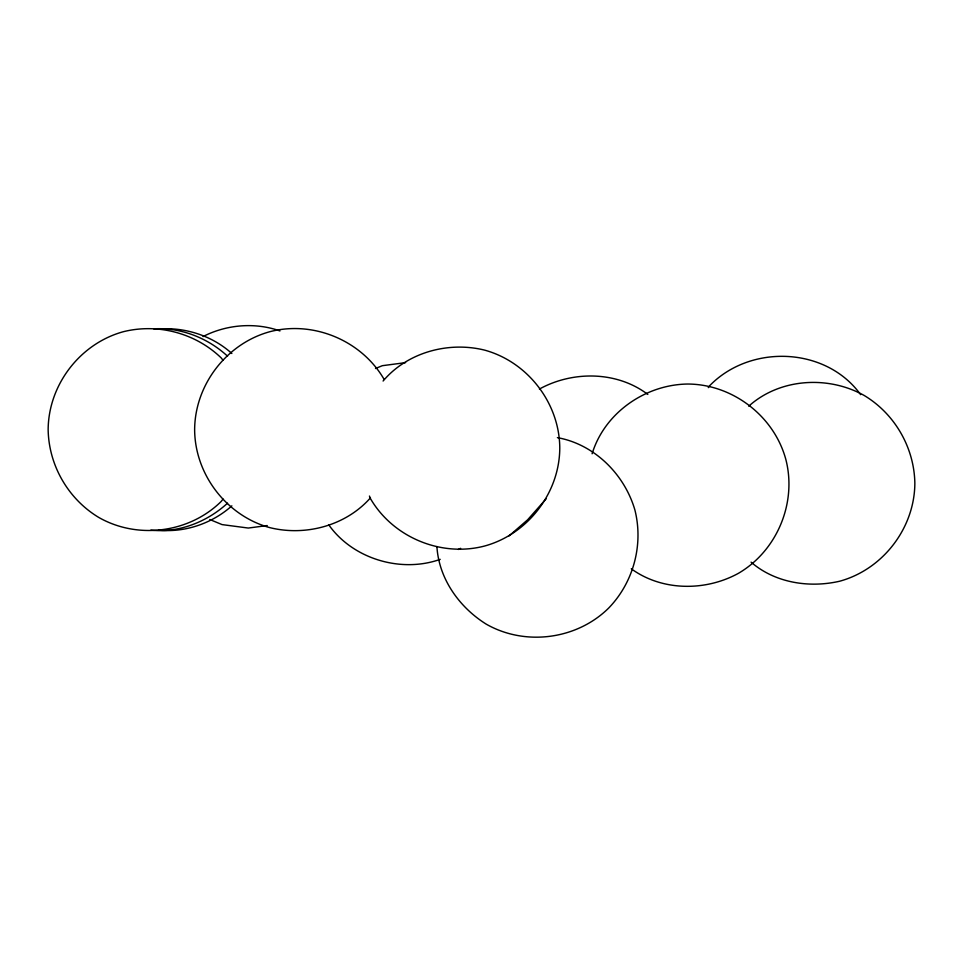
<?xml version="1.0" encoding="UTF-8"?>
<svg xmlns="http://www.w3.org/2000/svg" width="963" height="963" viewBox="0 0 963 963"><rect width="100%" height="100%" fill="white"/><g stroke="black" fill="none" stroke-linecap="round" stroke-linejoin="round"><path stroke-width="1.44" d="M369.431 496.053L370.55 498.774C393.181 537.474 441.259 557.384 484.618 546.021C527.856 534.176 559.539 492.9 559.78 448.072C559.539 403.244 527.856 361.968 484.618 350.123C448.457 341.191 407.361 352.265 383.093 381.035M592.113 453.766C604.595 412.778 645.415 384.514 687.811 384.032C732.65 384.285 773.927 415.956 785.772 459.195C797.123 502.566 777.213 550.631 738.525 573.262C705.518 591.451 662.123 591.258 631.283 568.796M223.055 499.051L221.261 501.386C189.386 532.9 137.805 539.689 98.852 517.492C68.229 499.123 48.752 465.382 48.15 429.679C48.403 384.839 80.073 343.562 123.312 331.717C157.956 323.062 195.597 333.15 221.261 357.971L223.055 360.306M370.43 497.883C345.837 525.702 305.572 536.475 269.796 527.628C226.558 515.783 194.887 474.506 194.634 429.679C194.887 384.839 226.558 343.562 269.796 331.717C313.168 320.366 361.233 340.276 383.864 378.965M708.262 387.644L710.056 385.308C750.875 343.827 826.146 346.812 860.633 394.649M546.202 498.774L527.64 519.779L509.078 535.897M227.545 503.168C207.057 521.934 178.745 533.165 150.878 530.119M231.854 505.852C212.221 523.403 184.896 532.828 158.69 530.119M748.733 406.193C779.825 378.206 828.132 375.329 864.148 395.444C894.771 413.813 914.248 447.566 914.85 483.27C914.597 528.097 882.927 569.374 839.688 581.219C809.317 588.212 775.034 582.964 751.068 562.139M458.376 549.476L460.639 548.332M203.024 336.569C226.486 324.507 255.099 322.087 279.968 330.947M375.498 368.516L382.287 365.699L405.616 362.63M539.412 389.052C572.804 370.647 616.994 371.056 647.822 394.433M440.211 559.347C401.053 573.286 352.915 559.022 328.768 524.859M153.791 328.84C180.779 327.288 207.743 337.893 227.545 356.178M161.603 328.84C186.918 327.589 212.943 336.376 231.854 353.493M267.245 525.557L248.285 528.049L222.044 524.594L209.814 519.526M557.396 437.635C594.448 444.268 624.578 474.326 634.93 510.113C643.597 544.757 633.51 582.386 608.688 608.062C576.813 639.588 525.22 646.378 486.279 624.18C459.363 607.412 438.839 578.763 436.913 546.563"/></g></svg>
